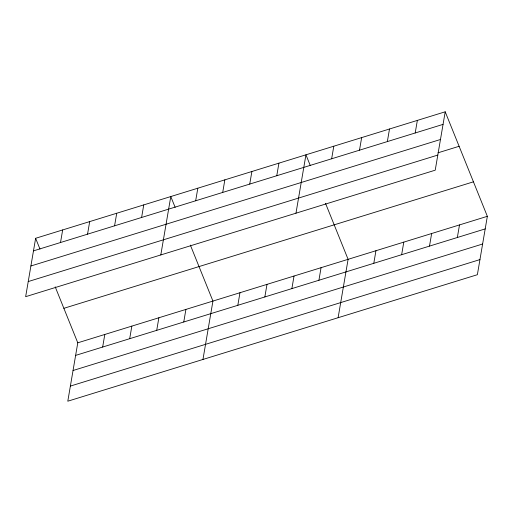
<?xml version="1.0" encoding="UTF-8"?>
<svg xmlns="http://www.w3.org/2000/svg" width="513" height="513" viewBox="0 0 513 513"><rect width="100%" height="100%" fill="white"/><g stroke="black" fill="none" stroke-linecap="round" stroke-linejoin="round"><path stroke-width="0.77" d="M35.628 238.295L25.65 296.681L435.223 170.188L445.207 111.796L35.628 238.295L39.976 249.068M60.515 242.521L62.663 229.946M87.543 234.172L89.692 221.597M55.212 286.85L77.777 342.812L67.793 401.204L477.372 274.705L487.35 216.319L445.207 111.796M114.579 225.823L116.727 213.248M102.658 347.045L104.806 334.47M141.607 217.474L143.755 204.899M129.693 338.695L131.841 326.121M160.806 254.935L170.791 196.55L175.138 207.329M156.721 330.346L158.87 317.771M195.671 200.775L197.819 188.2M183.757 321.997L185.905 309.422M222.706 192.426L224.854 179.851M202.956 359.459L212.933 301.073L190.368 245.111M249.735 184.084L251.883 171.502M237.82 305.299L239.969 292.724M276.77 175.735L278.918 163.153M264.849 296.95L266.997 284.375M295.969 213.19L305.947 154.804L310.294 165.584M291.884 288.601L294.032 276.026M331.648 158.78L333.803 146.205M318.913 280.258L321.061 267.677M359.504 150.181L361.652 137.599M338.112 317.714L348.096 259.328L325.531 203.366M387.353 141.582L389.502 129M373.797 263.304L375.946 250.729M415.203 132.976L417.351 120.401M401.647 254.704L403.795 242.123M429.496 246.099L431.651 233.524M457.346 237.5L459.501 224.925M33.48 250.87L443.052 124.377M30.895 265.984L440.468 139.491M438.038 152.797L459.109 146.288M28.234 281.56L437.807 155.067M63.868 308.319L473.441 181.826M77.777 342.812L487.35 216.319M75.629 355.394L485.202 228.901M73.045 370.508L482.618 244.015M70.377 386.084L479.956 259.591"/></g></svg>
